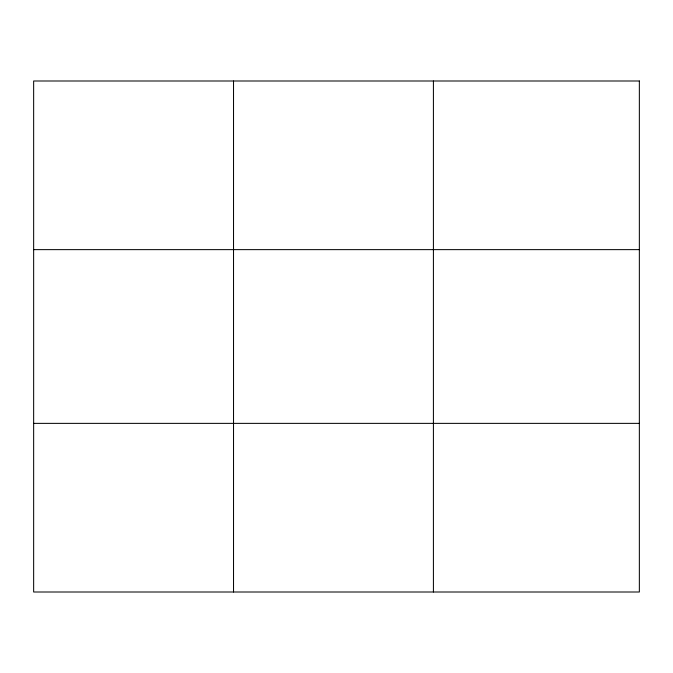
<?xml version="1.0" encoding="UTF-8"?>
<svg xmlns="http://www.w3.org/2000/svg" width="673" height="673" viewBox="0 0 673 673"><rect width="100%" height="100%" fill="white"/><g stroke="black" fill="none" stroke-linecap="round" stroke-linejoin="round"><path stroke-width="1.01" d="M233.531 592.004L233.531 80.996M433.412 592.004L433.412 80.996M33.65 249.633L639.35 249.633M33.65 423.367L639.35 423.367M639.35 80.996L639.35 592.004L33.65 592.004L33.65 80.996L639.35 80.996"/></g></svg>
